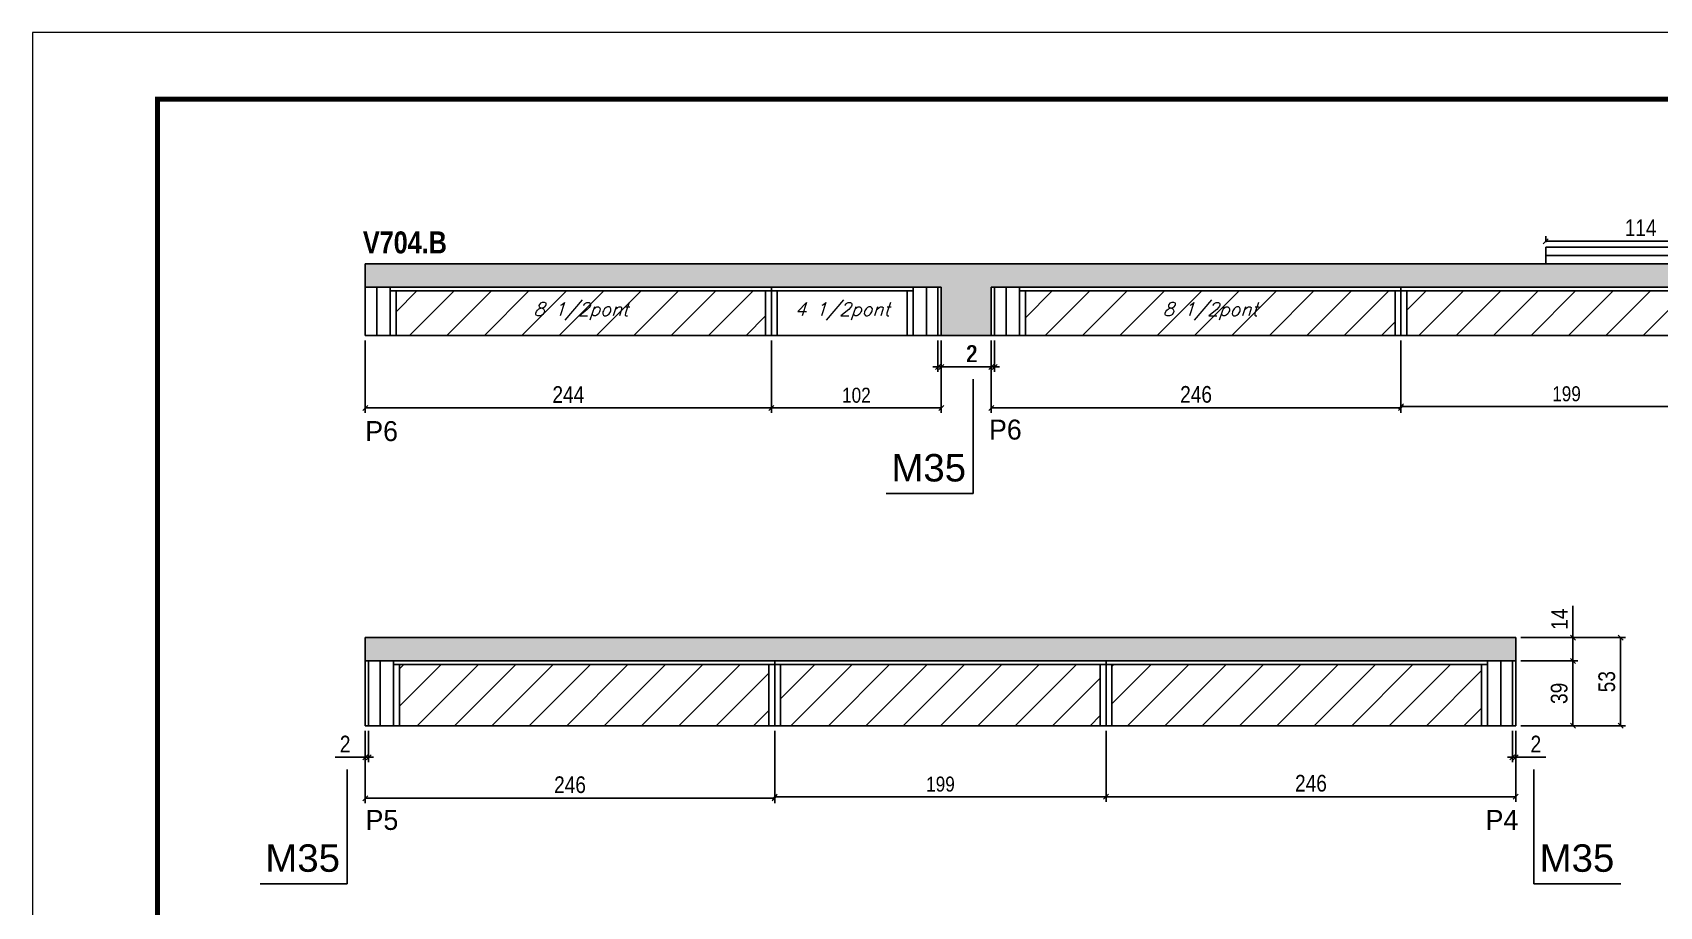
# Model space of a CAD drawing. Extents: x 13154 to 22413, y 1253 to 30260.
# Drawn here: x 13154 to 14131, y 27047 to 27572 of the extents above; entities that cross this region are included whole.
import ezdxf

# ---------------------------------------------------------------- set-up
doc = ezdxf.new("R2010")
doc.units = 0
doc.linetypes.add('DASHED', pattern=[0.75, 0.5, -0.25])
for name, color, linetype in [('5', 5, 'Continuous'), ('COTA', 241, 'Continuous'), ('NOMENCLATURA', 7, 'Continuous'), ('Painéis', 200, 'Continuous'), ('SARR_2.2x10', 60, 'Continuous'), ('SARR_2.2x7', 40, 'Continuous'), ('SARR_3.5x7', 81, 'Continuous'), ('texto', 7, 'Continuous')]:
    doc.layers.add(name, color=color, linetype=linetype)
for name, color, linetype, lineweight in [('Folhas', 255, 'Continuous', 9), ('Hachura', 251, 'Continuous', 9), ('SARRAFO DE PRESSAO', 251, 'DASHED', 9)]:
    doc.layers.add(name, color=color, linetype=linetype, lineweight=lineweight)
doc.styles.add('COTA TECNICA', font='techl___.ttf', dxfattribs={"height": 10})
doc.styles.add('COTA TECNICA-50', font='techl___.ttf', dxfattribs={"height": 9})
doc.styles.add('Romans', font='romans.shx')
doc.styles.add('ROMAS860', font='ROMAS860.SHX')
doc.styles.get("Standard").update_dxf_attribs({"font": 'arial.ttf'})
doc.styles.add('TECNICA', font='techb___.ttf', dxfattribs={"height": 10})
doc.dimstyles.new('COTA PAINEL-50', dxfattribs={"dimtxt": 9, "dimasz": 3, "dimexe": 3, "dimexo": 3, "dimgap": 3, "dimtad": 1, "dimdec": 1, "dimzin": 12, "dimdsep": 46, "dimtxsty": 'COTA TECNICA-50', "dimblk1": 'OBLIQUE', "dimblk2": 'OBLIQUE', "dimsah": 1, "dimcen": 0.9, "dimclrd": 4, "dimclre": 4, "dimclrt": 240, "dimadec": 1, "dimazin": 3, "dimtfac": 1, "dimtdec": 1, "dimtmove": 0, "dimatfit": 3, "dimfxl": 1, "dimtolj": 1, "dimtzin": 12, "dimarcsym": 0})
doc.dimstyles.new('PAINEL', dxfattribs={"dimtxt": 10, "dimasz": 3, "dimexe": 3, "dimexo": 3, "dimgap": 3, "dimtad": 1, "dimdec": 1, "dimzin": 12, "dimdsep": 46, "dimtxsty": 'COTA TECNICA', "dimblk1": 'OBLIQUE', "dimblk2": 'OBLIQUE', "dimsah": 1, "dimcen": 0.9, "dimclrd": 4, "dimclre": 4, "dimclrt": 240, "dimadec": 1, "dimazin": 3, "dimtfac": 1, "dimtdec": 1, "dimtmove": 0, "dimatfit": 3, "dimfxl": 1, "dimtolj": 1, "dimtzin": 12, "dimarcsym": 0})

# ---------------------------------------------------------------- blocks, each defined once
blk = doc.blocks.new('9999999999')
at = {"layer": 'Folhas'}
blk.add_lwpolyline([(98138.98, 34190.21), (99623.98, 34190.21), (99623.98, 35240.21), (98138.98, 35240.21)], close=True, dxfattribs=at)
at = {"layer": 'Folhas', "color": 30, "const_width": 3}
blk.add_lwpolyline([(98213.98, 34230.21), (99583.98, 34230.21), (99583.98, 35200.21), (98213.98, 35200.21)], close=True, dxfattribs=at)
blk = doc.blocks.new('_Oblique')
at = {"color": 0, "linetype": 'ByBlock', "lineweight": -2}
blk.add_line((-0.5, -0.5), (0.5, 0.5), dxfattribs=at)
blk = doc.blocks.new('*D97')
at = {"layer": 'COTA', "color": 4, "linetype": 'ByBlock', "lineweight": -2, "transparency": 16777216}
for p, q in [((13598.18, 27387.03), (13598.18, 27343.49)), ((13700.18, 27387.03), (13700.18, 27343.49)), ((13598.18, 27346.49), (13700.18, 27346.49))]:
    blk.add_line(p, q, dxfattribs=at)
at = {"layer": 'Defpoints', "color": 0, "linetype": 'ByBlock', "transparency": 16777216}
for p in [(13598.18, 27390.03), (13700.18, 27390.03), (13700.18, 27346.49)]:
    blk.add_point(p, dxfattribs=at)
at = {"layer": 'COTA', "color": 4, "linetype": 'ByBlock', "lineweight": -2, "transparency": 16777216, "xscale": 3, "yscale": 3, "zscale": 3, "rotation": 180}
blk.add_blockref('_Oblique', (13598.18, 27346.49), dxfattribs=at)
at = {"layer": 'COTA', "color": 4, "linetype": 'ByBlock', "lineweight": -2, "transparency": 16777216, "xscale": 3, "yscale": 3, "zscale": 3}
blk.add_blockref('_Oblique', (13700.18, 27346.49), dxfattribs=at)
at = {"layer": 'COTA', "color": 240, "linetype": 'ByBlock', "transparency": 16777216, "insert": (13649.18, 27354.08), "char_height": 9, "attachment_point": 5, "style": 'COTA TECNICA-50'}
blk.add_mtext('\\A1;102', dxfattribs=at)
blk = doc.blocks.new('*D98')
at = {"layer": 'COTA', "color": 4, "linetype": 'ByBlock', "lineweight": -2, "transparency": 16777216}
for p, q in [((13354.18, 27387.03), (13354.18, 27343.49)), ((13598.18, 27387.03), (13598.18, 27343.49)), ((13598.18, 27346.49), (13354.18, 27346.49))]:
    blk.add_line(p, q, dxfattribs=at)
at = {"layer": 'Defpoints', "color": 0, "linetype": 'ByBlock', "transparency": 16777216}
for p in [(13354.18, 27390.03), (13598.18, 27390.03), (13354.18, 27346.49)]:
    blk.add_point(p, dxfattribs=at)
at = {"layer": 'COTA', "color": 4, "linetype": 'ByBlock', "lineweight": -2, "transparency": 16777216, "xscale": 3, "yscale": 3, "zscale": 3, "rotation": 180}
blk.add_blockref('_Oblique', (13354.18, 27346.49), dxfattribs=at)
at = {"layer": 'COTA', "color": 4, "linetype": 'ByBlock', "lineweight": -2, "transparency": 16777216, "xscale": 3, "yscale": 3, "zscale": 3}
blk.add_blockref('_Oblique', (13598.18, 27346.49), dxfattribs=at)
at = {"layer": 'COTA', "color": 240, "linetype": 'ByBlock', "transparency": 16777216, "insert": (13476.18, 27354.56), "char_height": 10, "attachment_point": 5, "style": 'COTA TECNICA'}
blk.add_mtext('\\A1;244', dxfattribs=at)
blk = doc.blocks.new('*D99')
at = {"layer": 'COTA', "color": 4, "linetype": 'ByBlock', "lineweight": -2, "transparency": 16777216}
for p, q in [((13976.18, 27387.03), (13976.18, 27344.39)), ((14175.18, 27387.03), (14175.18, 27344.39)), ((13976.18, 27347.39), (14175.18, 27347.39))]:
    blk.add_line(p, q, dxfattribs=at)
at = {"layer": 'Defpoints', "color": 0, "linetype": 'ByBlock', "transparency": 16777216}
for p in [(13976.18, 27390.03), (14175.18, 27390.03), (14175.18, 27347.39)]:
    blk.add_point(p, dxfattribs=at)
at = {"layer": 'COTA', "color": 4, "linetype": 'ByBlock', "lineweight": -2, "transparency": 16777216, "xscale": 3, "yscale": 3, "zscale": 3, "rotation": 180}
blk.add_blockref('_Oblique', (13976.18, 27347.39), dxfattribs=at)
at = {"layer": 'COTA', "color": 4, "linetype": 'ByBlock', "lineweight": -2, "transparency": 16777216, "xscale": 3, "yscale": 3, "zscale": 3}
blk.add_blockref('_Oblique', (14175.18, 27347.39), dxfattribs=at)
at = {"layer": 'COTA', "color": 240, "linetype": 'ByBlock', "transparency": 16777216, "insert": (14075.68, 27354.96), "char_height": 9, "attachment_point": 5, "style": 'COTA TECNICA-50'}
blk.add_mtext('\\A1;199', dxfattribs=at)
blk = doc.blocks.new('*D102')
at = {"layer": 'COTA', "color": 4, "linetype": 'ByBlock', "lineweight": -2, "transparency": 16777216}
for p, q in [((13730.18, 27387.03), (13730.18, 27343.49)), ((13976.18, 27387.03), (13976.18, 27343.49)), ((13976.18, 27346.49), (13730.18, 27346.49))]:
    blk.add_line(p, q, dxfattribs=at)
at = {"layer": 'Defpoints', "color": 0, "linetype": 'ByBlock', "transparency": 16777216}
for p in [(13730.18, 27390.03), (13976.18, 27390.03), (13730.18, 27346.49)]:
    blk.add_point(p, dxfattribs=at)
at = {"layer": 'COTA', "color": 4, "linetype": 'ByBlock', "lineweight": -2, "transparency": 16777216, "xscale": 3, "yscale": 3, "zscale": 3, "rotation": 180}
blk.add_blockref('_Oblique', (13730.18, 27346.49), dxfattribs=at)
at = {"layer": 'COTA', "color": 4, "linetype": 'ByBlock', "lineweight": -2, "transparency": 16777216, "xscale": 3, "yscale": 3, "zscale": 3}
blk.add_blockref('_Oblique', (13976.18, 27346.49), dxfattribs=at)
at = {"layer": 'COTA', "color": 240, "linetype": 'ByBlock', "transparency": 16777216, "insert": (13853.18, 27354.59), "char_height": 10, "attachment_point": 5, "style": 'COTA TECNICA'}
blk.add_mtext('\\A1;246', dxfattribs=at)
blk = doc.blocks.new('*D106')
at = {"layer": 'COTA', "color": 4, "linetype": 'ByBlock', "lineweight": -2, "transparency": 16777216}
for p, q in [((13730.18, 27387.03), (13730.18, 27368.11)), ((13732.18, 27387.03), (13732.18, 27368.11)), ((13730.18, 27371.11), (13712.07, 27371.11)), ((13732.18, 27371.11), (13730.18, 27371.11)), ((13732.18, 27371.11), (13735.18, 27371.11))]:
    blk.add_line(p, q, dxfattribs=at)
at = {"layer": 'Defpoints', "color": 0, "linetype": 'ByBlock', "transparency": 16777216}
for p in [(13730.18, 27390.03), (13732.18, 27390.03), (13730.18, 27371.11)]:
    blk.add_point(p, dxfattribs=at)
at = {"layer": 'COTA', "color": 4, "linetype": 'ByBlock', "lineweight": -2, "transparency": 16777216, "xscale": 3, "yscale": 3, "zscale": 3}
blk.add_blockref('_Oblique', (13730.18, 27371.11), dxfattribs=at)
at = {"layer": 'COTA', "color": 4, "linetype": 'ByBlock', "lineweight": -2, "transparency": 16777216, "xscale": 3, "yscale": 3, "zscale": 3, "rotation": 180}
blk.add_blockref('_Oblique', (13732.18, 27371.11), dxfattribs=at)
at = {"layer": 'COTA', "color": 240, "linetype": 'ByBlock', "transparency": 16777216, "insert": (13718.13, 27379.11), "char_height": 10, "attachment_point": 5, "style": 'COTA TECNICA'}
blk.add_mtext('\\A1;2', dxfattribs=at)
blk = doc.blocks.new('*D100')
at = {"layer": 'COTA', "color": 4, "linetype": 'ByBlock', "lineweight": -2, "transparency": 16777216}
for p, q in [((13600.18, 27152.55), (13600.18, 27109.9)), ((13799.18, 27152.55), (13799.18, 27109.9)), ((13600.18, 27112.9), (13799.18, 27112.9))]:
    blk.add_line(p, q, dxfattribs=at)
at = {"layer": 'Defpoints', "color": 0, "linetype": 'ByBlock', "transparency": 16777216}
for p in [(13600.18, 27155.55), (13799.18, 27155.55), (13799.18, 27112.9)]:
    blk.add_point(p, dxfattribs=at)
at = {"layer": 'COTA', "color": 4, "linetype": 'ByBlock', "lineweight": -2, "transparency": 16777216, "xscale": 3, "yscale": 3, "zscale": 3, "rotation": 180}
blk.add_blockref('_Oblique', (13600.18, 27112.9), dxfattribs=at)
at = {"layer": 'COTA', "color": 4, "linetype": 'ByBlock', "lineweight": -2, "transparency": 16777216, "xscale": 3, "yscale": 3, "zscale": 3}
blk.add_blockref('_Oblique', (13799.18, 27112.9), dxfattribs=at)
at = {"layer": 'COTA', "color": 240, "linetype": 'ByBlock', "transparency": 16777216, "insert": (13699.68, 27120.48), "char_height": 9, "attachment_point": 5, "style": 'COTA TECNICA-50'}
blk.add_mtext('\\A1;199', dxfattribs=at)
blk = doc.blocks.new('*D110')
at = {"layer": 'COTA', "color": 4, "linetype": 'ByBlock', "lineweight": -2, "transparency": 16777216}
for p, q in [((13354.18, 27152.55), (13354.18, 27109)), ((13600.18, 27152.55), (13600.18, 27109)), ((13600.18, 27112), (13354.18, 27112))]:
    blk.add_line(p, q, dxfattribs=at)
at = {"layer": 'Defpoints', "color": 0, "linetype": 'ByBlock', "transparency": 16777216}
for p in [(13354.18, 27155.55), (13600.18, 27155.55), (13354.18, 27112)]:
    blk.add_point(p, dxfattribs=at)
at = {"layer": 'COTA', "color": 4, "linetype": 'ByBlock', "lineweight": -2, "transparency": 16777216, "xscale": 3, "yscale": 3, "zscale": 3, "rotation": 180}
blk.add_blockref('_Oblique', (13354.18, 27112), dxfattribs=at)
at = {"layer": 'COTA', "color": 4, "linetype": 'ByBlock', "lineweight": -2, "transparency": 16777216, "xscale": 3, "yscale": 3, "zscale": 3}
blk.add_blockref('_Oblique', (13600.18, 27112), dxfattribs=at)
at = {"layer": 'COTA', "color": 240, "linetype": 'ByBlock', "transparency": 16777216, "insert": (13477.18, 27120.11), "char_height": 10, "attachment_point": 5, "style": 'COTA TECNICA'}
blk.add_mtext('\\A1;246', dxfattribs=at)
blk = doc.blocks.new('*D111')
at = {"layer": 'COTA', "color": 4, "linetype": 'ByBlock', "lineweight": -2, "transparency": 16777216}
for p, q in [((13799.18, 27152.55), (13799.18, 27109.9)), ((14045.18, 27152.55), (14045.18, 27109.9)), ((13799.18, 27112.9), (14045.18, 27112.9))]:
    blk.add_line(p, q, dxfattribs=at)
at = {"layer": 'Defpoints', "color": 0, "linetype": 'ByBlock', "transparency": 16777216}
for p in [(13799.18, 27155.55), (14045.18, 27155.55), (14045.18, 27112.9)]:
    blk.add_point(p, dxfattribs=at)
at = {"layer": 'COTA', "color": 4, "linetype": 'ByBlock', "lineweight": -2, "transparency": 16777216, "xscale": 3, "yscale": 3, "zscale": 3, "rotation": 180}
blk.add_blockref('_Oblique', (13799.18, 27112.9), dxfattribs=at)
at = {"layer": 'COTA', "color": 4, "linetype": 'ByBlock', "lineweight": -2, "transparency": 16777216, "xscale": 3, "yscale": 3, "zscale": 3}
blk.add_blockref('_Oblique', (14045.18, 27112.9), dxfattribs=at)
at = {"layer": 'COTA', "color": 240, "linetype": 'ByBlock', "transparency": 16777216, "insert": (13922.18, 27121.01), "char_height": 10, "attachment_point": 5, "style": 'COTA TECNICA'}
blk.add_mtext('\\A1;246', dxfattribs=at)
blk = doc.blocks.new('*D112')
at = {"layer": 'COTA', "color": 4, "linetype": 'ByBlock', "lineweight": -2, "transparency": 16777216}
for p, q in [((14048.18, 27194.55), (14082.52, 27194.55)), ((14079.52, 27155.55), (14079.52, 27194.55)), ((14048.18, 27155.55), (14082.52, 27155.55))]:
    blk.add_line(p, q, dxfattribs=at)
at = {"layer": 'Defpoints', "color": 0, "linetype": 'ByBlock', "transparency": 16777216}
for p in [(14045.18, 27194.55), (14079.52, 27194.55), (14045.18, 27155.55)]:
    blk.add_point(p, dxfattribs=at)
at = {"layer": 'COTA', "color": 4, "linetype": 'ByBlock', "lineweight": -2, "transparency": 16777216, "xscale": 3, "yscale": 3, "zscale": 3}
for p, rotation in [((14079.52, 27194.55), 90), ((14079.52, 27155.55), 270)]:
    blk.add_blockref('_Oblique', p, dxfattribs=dict(at, rotation=rotation))
at = {"layer": 'COTA', "color": 240, "linetype": 'ByBlock', "transparency": 16777216, "insert": (14071.27, 27175.05), "char_height": 10, "attachment_point": 5, "rotation": 90, "style": 'COTA TECNICA'}
blk.add_mtext('\\A1;39', dxfattribs=at)
blk = doc.blocks.new('*D113')
at = {"layer": 'COTA', "color": 4, "linetype": 'ByBlock', "lineweight": -2, "transparency": 16777216}
for p, q in [((14043.18, 27152.55), (14043.18, 27133.62)), ((14045.18, 27152.55), (14045.18, 27133.62)), ((14043.18, 27136.62), (14040.18, 27136.62)), ((14043.18, 27136.62), (14045.18, 27136.62)), ((14045.18, 27136.62), (14063.29, 27136.62))]:
    blk.add_line(p, q, dxfattribs=at)
at = {"layer": 'Defpoints', "color": 0, "linetype": 'ByBlock', "transparency": 16777216}
for p in [(14043.18, 27155.55), (14045.18, 27155.55), (14045.18, 27136.62)]:
    blk.add_point(p, dxfattribs=at)
at = {"layer": 'COTA', "color": 4, "linetype": 'ByBlock', "lineweight": -2, "transparency": 16777216, "xscale": 3, "yscale": 3, "zscale": 3}
blk.add_blockref('_Oblique', (14043.18, 27136.62), dxfattribs=at)
at = {"layer": 'COTA', "color": 4, "linetype": 'ByBlock', "lineweight": -2, "transparency": 16777216, "xscale": 3, "yscale": 3, "zscale": 3, "rotation": 180}
blk.add_blockref('_Oblique', (14045.18, 27136.62), dxfattribs=at)
at = {"layer": 'COTA', "color": 240, "linetype": 'ByBlock', "transparency": 16777216, "insert": (14057.24, 27144.62), "char_height": 10, "attachment_point": 5, "style": 'COTA TECNICA'}
blk.add_mtext('\\A1;2', dxfattribs=at)
blk = doc.blocks.new('*D114')
at = {"layer": 'COTA', "color": 4, "linetype": 'ByBlock', "lineweight": -2, "transparency": 16777216}
for p, q in [((14079.52, 27208.55), (14079.52, 27227.66)), ((14048.18, 27208.55), (14082.52, 27208.55)), ((14079.52, 27194.55), (14079.52, 27208.55)), ((14048.18, 27194.55), (14082.52, 27194.55))]:
    blk.add_line(p, q, dxfattribs=at)
at = {"layer": 'Defpoints', "color": 0, "linetype": 'ByBlock', "transparency": 16777216}
for p in [(14045.18, 27208.55), (14079.52, 27208.55), (14045.18, 27194.55)]:
    blk.add_point(p, dxfattribs=at)
at = {"layer": 'COTA', "color": 4, "linetype": 'ByBlock', "lineweight": -2, "transparency": 16777216, "xscale": 3, "yscale": 3, "zscale": 3}
for p, rotation in [((14079.52, 27208.55), 90), ((14079.52, 27194.55), 270)]:
    blk.add_blockref('_Oblique', p, dxfattribs=dict(at, rotation=rotation))
at = {"layer": 'COTA', "color": 240, "linetype": 'ByBlock', "transparency": 16777216, "insert": (14071.45, 27219.61), "char_height": 10, "attachment_point": 5, "rotation": 90, "style": 'COTA TECNICA'}
blk.add_mtext('\\A1;14', dxfattribs=at)
blk = doc.blocks.new('*D115')
at = {"layer": 'COTA', "color": 4, "linetype": 'ByBlock', "lineweight": -2, "transparency": 16777216}
for p, q in [((14048.18, 27208.55), (14111.09, 27208.55)), ((14108.09, 27155.55), (14108.09, 27208.55)), ((14048.18, 27155.55), (14111.09, 27155.55))]:
    blk.add_line(p, q, dxfattribs=at)
at = {"layer": 'Defpoints', "color": 0, "linetype": 'ByBlock', "transparency": 16777216}
for p in [(14045.18, 27208.55), (14108.09, 27208.55), (14045.18, 27155.55)]:
    blk.add_point(p, dxfattribs=at)
at = {"layer": 'COTA', "color": 4, "linetype": 'ByBlock', "lineweight": -2, "transparency": 16777216, "xscale": 3, "yscale": 3, "zscale": 3}
for p, rotation in [((14108.09, 27208.55), 90), ((14108.09, 27155.55), 270)]:
    blk.add_blockref('_Oblique', p, dxfattribs=dict(at, rotation=rotation))
at = {"layer": 'COTA', "color": 240, "linetype": 'ByBlock', "transparency": 16777216, "insert": (14099.87, 27182.05), "char_height": 10, "attachment_point": 5, "rotation": 90, "style": 'COTA TECNICA'}
blk.add_mtext('\\A1;53', dxfattribs=at)
blk = doc.blocks.new('*D116')
at = {"layer": 'COTA', "color": 4, "linetype": 'ByBlock', "lineweight": -2, "transparency": 16777216}
for p, q in [((13354.18, 27152.55), (13354.18, 27133.62)), ((13356.18, 27152.55), (13356.18, 27133.62)), ((13354.18, 27136.62), (13336.07, 27136.62)), ((13356.18, 27136.62), (13354.18, 27136.62)), ((13356.18, 27136.62), (13359.18, 27136.62))]:
    blk.add_line(p, q, dxfattribs=at)
at = {"layer": 'Defpoints', "color": 0, "linetype": 'ByBlock', "transparency": 16777216}
for p in [(13354.18, 27155.55), (13356.18, 27155.55), (13354.18, 27136.62)]:
    blk.add_point(p, dxfattribs=at)
at = {"layer": 'COTA', "color": 4, "linetype": 'ByBlock', "lineweight": -2, "transparency": 16777216, "xscale": 3, "yscale": 3, "zscale": 3}
blk.add_blockref('_Oblique', (13354.18, 27136.62), dxfattribs=at)
at = {"layer": 'COTA', "color": 4, "linetype": 'ByBlock', "lineweight": -2, "transparency": 16777216, "xscale": 3, "yscale": 3, "zscale": 3, "rotation": 180}
blk.add_blockref('_Oblique', (13356.18, 27136.62), dxfattribs=at)
at = {"layer": 'COTA', "color": 240, "linetype": 'ByBlock', "transparency": 16777216, "insert": (13342.13, 27144.62), "char_height": 10, "attachment_point": 5, "style": 'COTA TECNICA'}
blk.add_mtext('\\A1;2', dxfattribs=at)
blk = doc.blocks.new('*D123')
at = {"layer": 'COTA', "color": 4, "lineweight": -2, "transparency": 16777216}
for p, q in [((13698.18, 27387.03), (13698.18, 27368.11)), ((13700.18, 27387.03), (13700.18, 27368.11)), ((13698.18, 27371.11), (13695.18, 27371.11)), ((13698.18, 27371.11), (13700.18, 27371.11)), ((13700.18, 27371.11), (13724.86, 27371.11))]:
    blk.add_line(p, q, dxfattribs=at)
at = {"layer": 'Defpoints', "color": 0, "transparency": 16777216}
for p in [(13698.18, 27390.03), (13700.18, 27390.03), (13700.18, 27371.11)]:
    blk.add_point(p, dxfattribs=at)
at = {"layer": 'COTA', "color": 4, "lineweight": -2, "transparency": 16777216, "xscale": 3, "yscale": 3, "zscale": 3}
blk.add_blockref('_Oblique', (13698.18, 27371.11), dxfattribs=at)
at = {"layer": 'COTA', "color": 4, "lineweight": -2, "transparency": 16777216, "xscale": 3, "yscale": 3, "zscale": 3, "rotation": 180}
blk.add_blockref('_Oblique', (13700.18, 27371.11), dxfattribs=at)
at = {"layer": 'COTA', "color": 240, "transparency": 16777216, "insert": (13718.81, 27379.11), "char_height": 10, "attachment_point": 5, "style": 'COTA TECNICA'}
blk.add_mtext('\\A1;2', dxfattribs=at)
blk = doc.blocks.new('*D850')
at = {"layer": 'COTA', "color": 4, "lineweight": -2, "transparency": 16777216}
for p, q in [((14063.18, 27446.03), (14063.18, 27449.67)), ((14177.18, 27446.03), (14177.18, 27449.67)), ((14177.18, 27446.67), (14063.18, 27446.67))]:
    blk.add_line(p, q, dxfattribs=at)
at = {"layer": 'Defpoints', "color": 0, "transparency": 16777216}
for p in [(14063.18, 27446.67), (14063.18, 27443.03), (14177.18, 27443.03)]:
    blk.add_point(p, dxfattribs=at)
at = {"layer": 'COTA', "color": 4, "lineweight": -2, "transparency": 16777216, "xscale": 3, "yscale": 3, "zscale": 3, "rotation": 180}
blk.add_blockref('_Oblique', (14063.18, 27446.67), dxfattribs=at)
at = {"layer": 'COTA', "color": 4, "lineweight": -2, "transparency": 16777216, "xscale": 3, "yscale": 3, "zscale": 3}
blk.add_blockref('_Oblique', (14177.18, 27446.67), dxfattribs=at)
at = {"layer": 'COTA', "color": 240, "transparency": 16777216, "insert": (14120.18, 27454.74), "char_height": 10, "attachment_point": 5, "style": 'COTA TECNICA'}
blk.add_mtext('\\A1;114', dxfattribs=at)

msp = doc.modelspace()

# ---------------------------------------------------------------- hatches: boundary and pattern name
at = {"layer": 'COTA'}
h = msp.add_hatch(dxfattribs=at)
h.set_pattern_fill('AR-CONC', color=256, scale=0.03)
h.set_pattern_definition([(50, (30, 0), (5.4655401, -0.47817257), [0.5715, -6.2865]), (355, (30, 0), (-1.0573026, 5.7317054), [0.4572, -5.0292175]), (100.451445, (30.4555, -0.04), (4.4082374, 5.2535326), [0.4857003, -5.3427073]), (46.1842, (30, 1.524), (8.1323712, -1.2612698), [0.85725, -9.42975]), (96.635558, (30.678, 1.419), (7.122124, 7.4227837), [0.7285507, -8.0140682]), (351.18415, (30, 1.524), (7.122124, 7.4227837), [0.685799, -7.543792]), (21, (30.762, 1.143), (4.54843174, -3.06795595), [0.5715, -6.2865]), (326, (30.762, 1.143), (1.8540609, 5.525639), [0.4572, -5.0292]), (71.451445, (31.141, 0.8873), (6.4024926, 2.4576831), [0.4857003, -5.3426981]), (37.5, (30, 0), (0.0926581, 2.53665117), [0, -4.96824, 0, -5.1054, 0, -5.04825]), (7.5, (30, 0), (2.00458988, 3.00541724), [0, -2.91084, 0, -4.85394, 0, -1.92405]), (327.5, (28.3007, 0), (4.06771786, -0.17186232), [0, -1.905, 0, -5.9436, 0, -7.8867]), (317.5, (27.5387, 0), (4.44387544, 0.76279473), [0, -2.4765, 0, -3.94716, 0, -5.6007])])
h.paths.add_polyline_path([(13976.18, 27419.03), (14175.18, 27419.03), (14421.18, 27419.03), (14421.18, 27433.03), (14063.18, 27433.03), (13354.18, 27433.03), (13354.18, 27419.03), (13700.18, 27419.03), (13700.18, 27390.03), (13730.18, 27390.03), (13730.18, 27419.03)])
h = msp.add_hatch(dxfattribs=at)
h.set_pattern_fill('AR-CONC', color=256, scale=0.03)
h.set_pattern_definition([(50, (-1671.302, -246.1294), (5.4655401, -0.47817257), [0.5715, -6.2865]), (355, (-1671.302, -246.1294), (-1.0573026, 5.7317054), [0.4572, -5.0292175]), (100.451445, (-1670.847, -246.1693), (4.4082374, 5.2535326), [0.4857003, -5.3427073]), (46.1842, (-1671.302, -244.6054), (8.1323712, -1.2612698), [0.85725, -9.42975]), (96.635558, (-1670.6245, -244.7105), (7.122124, 7.4227837), [0.7285507, -8.0140682]), (351.18415, (-1671.302, -244.6054), (7.122124, 7.4227837), [0.685799, -7.543792]), (21, (-1670.54, -244.9864), (4.54843174, -3.06795595), [0.5715, -6.2865]), (326, (-1670.54, -244.9864), (1.8540609, 5.525639), [0.4572, -5.0292]), (71.451445, (-1670.161, -245.242), (6.4024926, 2.4576831), [0.4857003, -5.3426981]), (37.5, (-1671.3022, -246.1294), (0.0926581, 2.53665117), [0, -4.96824, 0, -5.1054, 0, -5.04825]), (7.5, (-1671.3022, -246.1294), (2.00458988, 3.00541724), [0, -2.91084, 0, -4.85394, 0, -1.92405]), (327.5, (-1673.0015, -246.1294), (4.06771786, -0.17186232), [0, -1.905, 0, -5.9436, 0, -7.8867]), (317.5, (-1673.7635, -246.1294), (4.44387544, 0.76279473), [0, -2.4765, 0, -3.94716, 0, -5.6007])])
h.paths.add_polyline_path([(13354.18, 27208.55), (13354.18, 27194.55), (14045.18, 27194.55), (14045.18, 27208.55)])
at = {"layer": 'Hachura', "linetype": 'ByBlock'}
h = msp.add_hatch(dxfattribs=at)
h.set_pattern_fill('ANSI31', color=256, scale=5)
h.paths.add_polyline_path([(13372.68, 27416.83), (13372.68, 27390.03), (13594.68, 27390.03), (13594.68, 27416.83)])
h.paths.add_polyline_path([(13972.68, 27390.03), (13972.68, 27416.83), (13750.68, 27416.83), (13750.68, 27390.03)])
h.paths.add_polyline_path([(14171.68, 27390.03), (14171.68, 27416.83), (13979.68, 27416.83), (13979.68, 27390.03)])
h.paths.add_polyline_path([(14400.68, 27390.03), (14400.68, 27416.83), (14178.68, 27416.83), (14178.68, 27390.03)])
h = msp.add_hatch(dxfattribs=at)
h.set_pattern_fill('ANSI31', color=256, scale=5)
h.set_pattern_definition([(45, (19.069, -17.902), (-11.22532, 11.22532), [])])
h.paths.add_polyline_path([(13596.68, 27155.55), (13596.68, 27192.35), (13374.68, 27192.35), (13374.68, 27155.55)])
h.paths.add_polyline_path([(13795.68, 27155.55), (13795.68, 27192.35), (13603.68, 27192.35), (13603.68, 27155.55)])
h.paths.add_polyline_path([(13802.68, 27192.35), (13802.68, 27155.55), (14024.68, 27155.55), (14024.68, 27192.35)])

# ---------------------------------------------------------------- linework, layer by layer
at = {"layer": 'COTA'}
for p, q in [((13354.18, 27419.03), (13354.18, 27433.03)), ((13354.18, 27433.03), (14063.18, 27433.03)), ((13700.18, 27390.03), (13730.18, 27390.03)), ((14045.18, 27208.55), (13354.18, 27208.55)), ((13354.18, 27208.55), (13354.18, 27194.55))]:
    msp.add_line(p, q, dxfattribs=at)
at = {"layer": 'COTA', "linetype": 'ByBlock'}
msp.add_line((14045.18, 27194.55), (14045.18, 27208.55), dxfattribs=at)
at = {"layer": 'NOMENCLATURA', "linetype": 'Continuous'}
for p, q in [((13719.36, 27363.88), (13719.36, 27295.14)), ((13667.09, 27295.14), (13719.36, 27295.14)), ((13343.36, 27129.4), (13343.36, 27060.66)), ((14056, 27129.4), (14056, 27060.66)), ((13291.09, 27060.66), (13343.36, 27060.66)), ((14108.27, 27060.66), (14056, 27060.66))]:
    msp.add_line(p, q, dxfattribs=at)
at = {"layer": 'Painéis', "linetype": 'Continuous'}
for p, q in [((14063.18, 27443.03), (14063.18, 27433.03)), ((14063.18, 27443.03), (14421.18, 27443.03)), ((14421.18, 27433.03), (14063.18, 27433.03)), ((13354.18, 27390.03), (13354.18, 27419.03)), ((13354.18, 27419.03), (13700.18, 27419.03)), ((13598.18, 27390.03), (13598.18, 27419.03)), ((13698.18, 27390.03), (13698.18, 27419.03)), ((13700.18, 27390.03), (13700.18, 27419.03)), ((13730.18, 27390.03), (13730.18, 27419.03)), ((13730.18, 27419.03), (13976.18, 27419.03)), ((13732.18, 27390.03), (13732.18, 27419.03)), ((13976.18, 27390.03), (13976.18, 27419.03)), ((13976.18, 27419.03), (14175.18, 27419.03)), ((13700.18, 27390.03), (13354.18, 27390.03)), ((14421.18, 27390.03), (13730.18, 27390.03)), ((13354.18, 27155.55), (13354.18, 27194.55)), ((13354.18, 27194.55), (14045.18, 27194.55)), ((13356.18, 27155.55), (13356.18, 27194.55)), ((13600.18, 27155.55), (13600.18, 27194.55)), ((13799.18, 27155.55), (13799.18, 27194.55)), ((14043.18, 27155.55), (14043.18, 27194.55)), ((14045.18, 27155.55), (14045.18, 27194.55)), ((14045.18, 27155.55), (13354.18, 27155.55))]:
    msp.add_line(p, q, dxfattribs=at)
at = {"layer": 'SARR_2.2x10', "linetype": 'Continuous'}
msp.add_line((14177.18, 27438.03), (14063.18, 27438.03), dxfattribs=at)
at = {"layer": 'SARR_2.2x7', "linetype": 'Continuous'}
for p, q in [((13361.18, 27419.03), (13361.18, 27390.03)), ((13691.18, 27419.03), (13691.18, 27390.03)), ((13739.18, 27419.03), (13739.18, 27390.03)), ((13369.18, 27416.83), (13598.18, 27416.83)), ((13598.18, 27416.83), (13683.18, 27416.83)), ((13747.18, 27416.83), (13976.18, 27416.83)), ((13976.18, 27416.83), (14175.18, 27416.83)), ((13363.18, 27194.55), (13363.18, 27155.55)), ((14036.18, 27194.55), (14036.18, 27155.55)), ((13371.18, 27192.35), (13600.18, 27192.35)), ((13600.18, 27192.35), (13799.18, 27192.35)), ((13799.18, 27192.35), (14028.18, 27192.35))]:
    msp.add_line(p, q, dxfattribs=at)
at = {"layer": 'SARR_3.5x7'}
for p, q in [((13369.18, 27419.03), (13369.18, 27390.03)), ((13683.18, 27419.03), (13683.18, 27390.03)), ((13747.18, 27419.03), (13747.18, 27390.03)), ((13372.68, 27416.83), (13372.68, 27390.03)), ((13594.68, 27416.83), (13594.68, 27390.03)), ((13601.68, 27416.83), (13601.68, 27390.03)), ((13679.68, 27416.83), (13679.68, 27390.03)), ((13750.68, 27416.83), (13750.68, 27390.03)), ((13972.68, 27416.83), (13972.68, 27390.03)), ((13979.68, 27416.83), (13979.68, 27390.03)), ((13371.18, 27194.55), (13371.18, 27155.55)), ((14028.18, 27194.55), (14028.18, 27155.55)), ((13374.68, 27192.35), (13374.68, 27155.55)), ((13596.68, 27192.35), (13596.68, 27155.55)), ((13603.68, 27192.35), (13603.68, 27155.55)), ((13795.68, 27192.35), (13795.68, 27155.55)), ((13802.68, 27192.35), (13802.68, 27155.55)), ((14024.68, 27192.35), (14024.68, 27155.55))]:
    msp.add_line(p, q, dxfattribs=at)

# ---------------------------------------------------------------- block references
at = {"layer": 'SARRAFO DE PRESSAO', "color": 6, "linetype": 'ByBlock'}
msp.add_blockref('9999999999', (-84984.6, -7668.18), dxfattribs=at)

# ---------------------------------------------------------------- texts
at = {"layer": '5', "linetype": 'Continuous', "style": 'ROMAS860'}
for s, p in [('P6', (13728.84, 27327.49)), ('P6', (13354.22, 27326.59)), ('P5', (13354.42, 27093.01)), ('P4', (14027.09, 27093.01))]:
    msp.add_text(s, height=12, rotation=359.99996, dxfattribs=at).set_placement(p)
at = {"layer": 'NOMENCLATURA', "style": 'TECNICA'}
msp.add_text('V704.B', height=13.2, dxfattribs=at).set_placement((13352.8, 27439.35))
at = {"layer": 'NOMENCLATURA', "linetype": 'Continuous'}
for p in [(13670.2, 27302.33), (13294.2, 27067.85), (14059.53, 27067.85)]:
    msp.add_text('M35', height=16.5, dxfattribs=at).set_placement(p)
at = {"layer": 'texto', "color": 2, "char_height": 8, "attachment_point": 5, "style": 'Romans'}
for s, insert in [('{\\Q19;\\C256;8 1/2pont}', (13483.68, 27404.53)), ('{\\Q19;\\C256;4 1/2pont}', (13640.68, 27404.53)), ('{\\Q19;\\C256;8 1/2pont}', (13861.68, 27404.53))]:
    msp.add_mtext(s, dxfattribs=dict(at, insert=insert))

# ---------------------------------------------------------------- dimensions: what is measured, and where the dimension line sits
at = {"layer": 'COTA'}
dim = msp.add_linear_dim(base=(14063.18, 27446.67), p1=(14177.18, 27443.03), p2=(14063.18, 27443.03), angle=180, dimstyle='PAINEL', override={"dimtmove": 1}, dxfattribs=at)
dim.commit()
dim.dimension.update_dxf_attribs({"geometry": '*D850', "text_midpoint": (14120.18, 27454.74)})
at = {"layer": 'COTA', "linetype": 'ByBlock'}
for base, p1, p2, angle, picture, middle in [((13354.18, 27346.49), (13598.18, 27390.03), (13354.18, 27390.03), 180, '*D98', (13476.18, 27354.56)), ((13730.18, 27371.11), (13732.18, 27390.03), (13730.18, 27390.03), 180, '*D106', (13718.13, 27379.11)), ((13730.18, 27346.49), (13976.18, 27390.03), (13730.18, 27390.03), 180, '*D102', (13853.18, 27354.59)), ((14079.52, 27208.55), (14045.18, 27194.55), (14045.18, 27208.55), 90, '*D114', (14071.45, 27219.61)), ((14108.09, 27208.55), (14045.18, 27155.55), (14045.18, 27208.55), 90, '*D115', (14099.87, 27182.05)), ((14079.52, 27194.55), (14045.18, 27155.55), (14045.18, 27194.55), 90, '*D112', (14071.27, 27175.05)), ((13354.18, 27136.62), (13356.18, 27155.55), (13354.18, 27155.55), 180, '*D116', (13342.13, 27144.62)), ((13354.18, 27112), (13600.18, 27155.55), (13354.18, 27155.55), 180, '*D110', (13477.18, 27120.11))]:
    dim = msp.add_linear_dim(base=base, p1=p1, p2=p2, angle=angle, dimstyle='PAINEL', dxfattribs=at)
    dim.commit()
    dim.dimension.update_dxf_attribs({"geometry": picture, "text_midpoint": middle})
for base, p1, p2, picture, middle in [((13700.18, 27346.49), (13598.18, 27390.03), (13700.18, 27390.03), '*D97', (13649.18, 27354.08)), ((14175.18, 27347.39), (13976.18, 27390.03), (14175.18, 27390.03), '*D99', (14075.68, 27354.96)), ((13799.18, 27112.9), (13600.18, 27155.55), (13799.18, 27155.55), '*D100', (13699.68, 27120.48))]:
    dim = msp.add_linear_dim(base=base, p1=p1, p2=p2, angle=180, dimstyle='COTA PAINEL-50', override={"dimarcsym": 1}, dxfattribs=at)
    dim.commit()
    dim.dimension.update_dxf_attribs({"geometry": picture, "text_midpoint": middle})
at = {"layer": 'COTA'}
dim = msp.add_linear_dim(base=(13700.18, 27371.11), p1=(13698.18, 27390.03), p2=(13700.18, 27390.03), dimstyle='PAINEL', dxfattribs=at)
dim.commit()
dim.dimension.update_dxf_attribs({"geometry": '*D123', "text_midpoint": (13718.81, 27371.11), "dimtype": 160})
at = {"layer": 'COTA', "linetype": 'ByBlock'}
for base, p1, picture, middle in [((14045.18, 27112.9), (13799.18, 27155.55), '*D111', (13922.18, 27121.01)), ((14045.18, 27136.62), (14043.18, 27155.55), '*D113', (14057.24, 27144.62))]:
    dim = msp.add_linear_dim(base=base, p1=p1, p2=(14045.18, 27155.55), dimstyle='PAINEL', dxfattribs=at)
    dim.commit()
    dim.dimension.update_dxf_attribs({"geometry": picture, "text_midpoint": middle})

doc.saveas('drawing.dxf')
